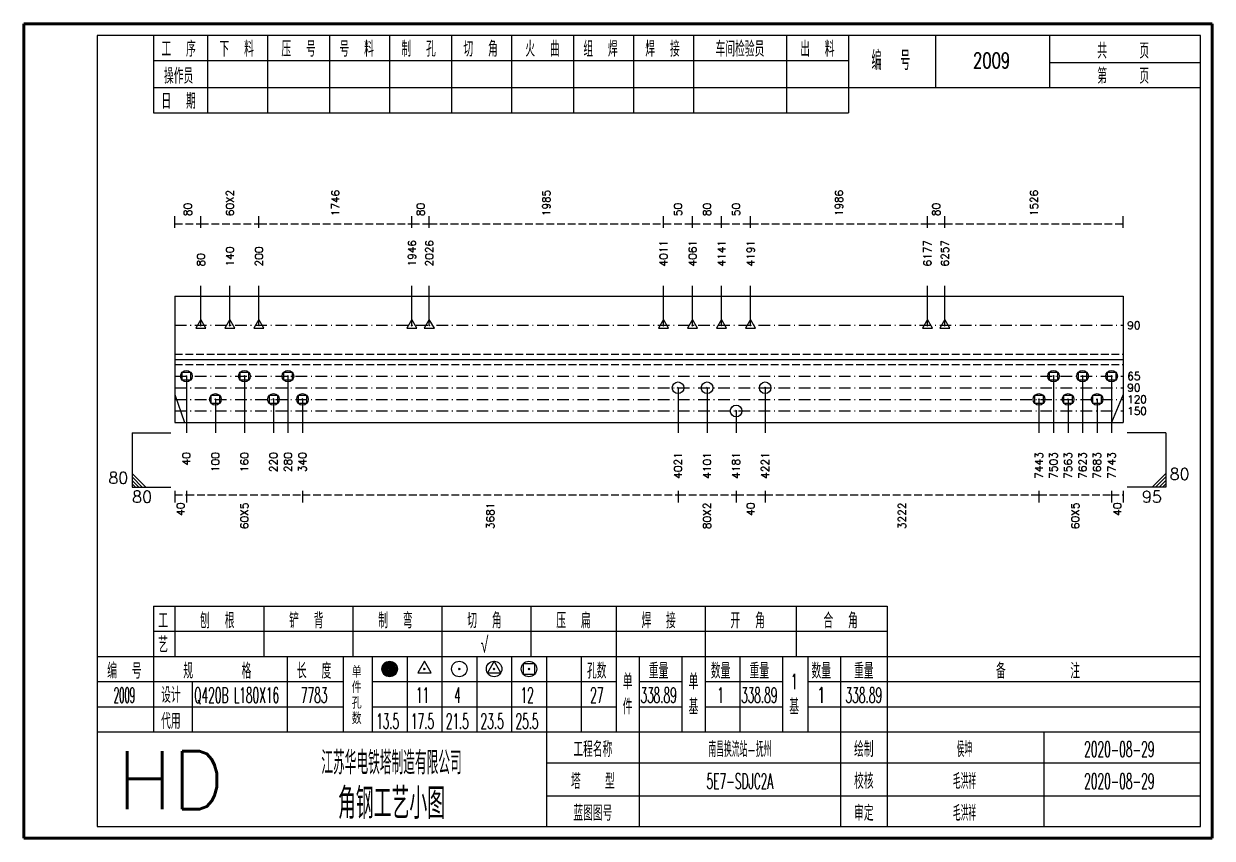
# Model space of a CAD drawing. Extents: x 0 to 5305, y 0 to 1513.
# Drawn here: x 1428 to 1735, y 1302.5 to 1513 of the extents above; entities that cross this region are included whole.
import ezdxf
from ezdxf.enums import TextEntityAlignment as Align

# ---------------------------------------------------------------- set-up
doc = ezdxf.new("R2010")
doc.units = 0
doc.header["$MEASUREMENT"] = 0
doc.linetypes.add('一点画线', pattern=[5.2, 3, -1, 0.2, -1])
doc.linetypes.add('虚线', pattern=[2.75, 2, -0.75])
doc.layers.get('0').update_dxf_attribs({"linetype": 'CONTINUOUS', "lineweight": 25})
doc.layers.add('1', color=7, linetype='CONTINUOUS', lineweight=25)
doc.layers.add('4', color=7, linetype='CONTINUOUS', lineweight=25)
doc.styles.get("Standard").update_dxf_attribs({"font": 'simplex.shx', "width": 0.7, "height": 3, "bigfont": 'gbhzfs.shx'})

msp = doc.modelspace()

# ---------------------------------------------------------------- linework, layer by layer
at = {"color": 8, "linetype": 'Continuous', "lineweight": 9}
for p, q in [((1467, 1460.25), (1467, 1463.25)), ((1473.75, 1460.25), (1473.75, 1463.25)), ((1473.75, 1460.25), (1473.75, 1463.25)), ((1488.75, 1460.25), (1488.75, 1463.25)), ((1488.75, 1460.25), (1488.75, 1463.25)), ((1528.26, 1460.25), (1528.26, 1463.25)), ((1528.26, 1460.25), (1528.26, 1463.25)), ((1532.76, 1460.25), (1532.76, 1463.25)), ((1532.76, 1460.25), (1532.76, 1463.25)), ((1593.26, 1460.25), (1593.26, 1463.25)), ((1593.26, 1460.25), (1593.26, 1463.25)), ((1600.76, 1460.25), (1600.76, 1463.25)), ((1600.76, 1460.25), (1600.76, 1463.25)), ((1608.26, 1460.25), (1608.26, 1463.25)), ((1608.26, 1460.25), (1608.26, 1463.25)), ((1615.76, 1460.25), (1615.76, 1463.25)), ((1615.76, 1460.25), (1615.76, 1463.25)), ((1661.44, 1460.25), (1661.44, 1463.25)), ((1661.44, 1460.25), (1661.44, 1463.25)), ((1665.94, 1460.25), (1665.94, 1463.25)), ((1665.94, 1460.25), (1665.94, 1463.25)), ((1712, 1460.25), (1712, 1463.25)), ((1467, 1392.25), (1467, 1389.25)), ((1470, 1392.25), (1470, 1389.25)), ((1470, 1392.25), (1470, 1389.25)), ((1500, 1392.25), (1500, 1389.25)), ((1500, 1392.25), (1500, 1389.25)), ((1597.01, 1392.25), (1597.01, 1389.25)), ((1597.01, 1392.25), (1597.01, 1389.25)), ((1612.01, 1392.25), (1612.01, 1389.25)), ((1612.01, 1392.25), (1612.01, 1389.25)), ((1619.51, 1392.25), (1619.51, 1389.25)), ((1619.51, 1392.25), (1619.51, 1389.25)), ((1690.25, 1392.25), (1690.25, 1389.25)), ((1690.25, 1392.25), (1690.25, 1389.25)), ((1709, 1392.25), (1709, 1389.25)), ((1709, 1392.25), (1709, 1389.25)), ((1712, 1392.25), (1712, 1389.25))]:
    msp.add_line(p, q, dxfattribs=at)
at = {"color": 8, "linetype": '虚线', "lineweight": 9}
for p, q in [((1467, 1461.25), (1473.75, 1461.25)), ((1473.75, 1461.25), (1488.75, 1461.25)), ((1488.75, 1461.25), (1528.26, 1461.25)), ((1528.26, 1461.25), (1532.76, 1461.25)), ((1532.76, 1461.25), (1593.26, 1461.25)), ((1593.26, 1461.25), (1600.76, 1461.25)), ((1600.76, 1461.25), (1608.26, 1461.25)), ((1608.26, 1461.25), (1615.76, 1461.25)), ((1615.76, 1461.25), (1661.44, 1461.25)), ((1661.44, 1461.25), (1665.94, 1461.25)), ((1665.94, 1461.25), (1712, 1461.25)), ((1467, 1391.25), (1470, 1391.25)), ((1470, 1391.25), (1500, 1391.25)), ((1500, 1391.25), (1597.01, 1391.25)), ((1597.01, 1391.25), (1612.01, 1391.25)), ((1612.01, 1391.25), (1619.51, 1391.25)), ((1619.51, 1391.25), (1690.25, 1391.25)), ((1690.25, 1391.25), (1709, 1391.25)), ((1709, 1391.25), (1712, 1391.25))]:
    msp.add_line(p, q, dxfattribs=at)
at = {"color": 7, "linetype": 'Continuous', "lineweight": 13}
for p, q in [((1473.75, 1435.08), (1473.75, 1445.25)), ((1481.25, 1435.08), (1481.25, 1445.25)), ((1488.75, 1435.08), (1488.75, 1445.25)), ((1528.26, 1435.08), (1528.26, 1445.25)), ((1532.76, 1435.08), (1532.76, 1445.25)), ((1593.26, 1435.08), (1593.26, 1445.25)), ((1600.76, 1435.08), (1600.76, 1445.25)), ((1608.26, 1435.08), (1608.26, 1445.25)), ((1615.76, 1435.08), (1615.76, 1445.25)), ((1661.44, 1435.08), (1661.44, 1445.25)), ((1665.94, 1435.08), (1665.94, 1445.25)), ((1473.75, 1436.58), (1472.45, 1434.33)), ((1472.45, 1434.33), (1475.05, 1434.33)), ((1473.6, 1434.93), (1473.9, 1435.23)), ((1473.9, 1434.93), (1473.6, 1435.23)), ((1475.05, 1434.33), (1473.75, 1436.58)), ((1481.25, 1436.58), (1479.95, 1434.33)), ((1479.95, 1434.33), (1482.55, 1434.33)), ((1481.1, 1434.93), (1481.4, 1435.23)), ((1481.4, 1434.93), (1481.1, 1435.23)), ((1482.55, 1434.33), (1481.25, 1436.58)), ((1488.75, 1436.58), (1487.45, 1434.33)), ((1487.45, 1434.33), (1490.05, 1434.33)), ((1488.6, 1434.93), (1488.9, 1435.23)), ((1488.9, 1434.93), (1488.6, 1435.23)), ((1490.05, 1434.33), (1488.75, 1436.58)), ((1528.26, 1436.58), (1526.96, 1434.33)), ((1526.96, 1434.33), (1529.56, 1434.33)), ((1528.11, 1434.93), (1528.41, 1435.23)), ((1528.41, 1434.93), (1528.11, 1435.23)), ((1529.56, 1434.33), (1528.26, 1436.58)), ((1532.76, 1436.58), (1531.46, 1434.33)), ((1531.46, 1434.33), (1534.06, 1434.33)), ((1532.61, 1434.93), (1532.91, 1435.23)), ((1532.91, 1434.93), (1532.61, 1435.23)), ((1534.06, 1434.33), (1532.76, 1436.58)), ((1593.26, 1436.58), (1591.96, 1434.33)), ((1591.96, 1434.33), (1594.56, 1434.33)), ((1593.11, 1434.93), (1593.41, 1435.23)), ((1593.41, 1434.93), (1593.11, 1435.23)), ((1594.56, 1434.33), (1593.26, 1436.58)), ((1600.76, 1436.58), (1599.46, 1434.33)), ((1599.46, 1434.33), (1602.06, 1434.33)), ((1600.61, 1434.93), (1600.91, 1435.23)), ((1600.91, 1434.93), (1600.61, 1435.23)), ((1602.06, 1434.33), (1600.76, 1436.58)), ((1608.26, 1436.58), (1606.96, 1434.33)), ((1606.96, 1434.33), (1609.56, 1434.33)), ((1608.11, 1434.93), (1608.41, 1435.23)), ((1608.41, 1434.93), (1608.11, 1435.23)), ((1609.56, 1434.33), (1608.26, 1436.58)), ((1615.76, 1436.58), (1614.46, 1434.33)), ((1614.46, 1434.33), (1617.06, 1434.33)), ((1615.61, 1434.93), (1615.91, 1435.23)), ((1615.91, 1434.93), (1615.61, 1435.23)), ((1617.06, 1434.33), (1615.76, 1436.58)), ((1661.44, 1436.58), (1660.15, 1434.33)), ((1660.15, 1434.33), (1662.74, 1434.33)), ((1661.29, 1434.93), (1661.59, 1435.23)), ((1661.59, 1434.93), (1661.29, 1435.23)), ((1662.74, 1434.33), (1661.44, 1436.58)), ((1665.94, 1436.58), (1664.65, 1434.33)), ((1664.65, 1434.33), (1667.24, 1434.33)), ((1665.79, 1434.93), (1666.09, 1435.23)), ((1666.09, 1434.93), (1665.79, 1435.23)), ((1667.24, 1434.33), (1665.94, 1436.58)), ((1470, 1421.92), (1470, 1407.25)), ((1485, 1421.92), (1485, 1407.25)), ((1496.25, 1421.92), (1496.25, 1407.25)), ((1694, 1421.92), (1694, 1407.25)), ((1701.5, 1421.92), (1701.5, 1407.25)), ((1709, 1421.92), (1709, 1407.25)), ((1597.01, 1418.92), (1597.01, 1407.25)), ((1604.51, 1418.92), (1604.51, 1407.25)), ((1619.51, 1418.92), (1619.51, 1407.25)), ((1467, 1417.18), (1469.52, 1409.92)), ((1477.5, 1415.92), (1477.5, 1407.25)), ((1492.5, 1415.92), (1492.5, 1407.25)), ((1500, 1415.92), (1500, 1407.25)), ((1690.25, 1415.92), (1690.25, 1407.25)), ((1697.75, 1415.92), (1697.75, 1407.25)), ((1705.25, 1415.92), (1705.25, 1407.25)), ((1712, 1417.18), (1709.01, 1409.92)), ((1612.01, 1412.92), (1612.01, 1407.25)), ((1456, 1407.25), (1466, 1407.25)), ((1456, 1407.25), (1456, 1393.25)), ((1723, 1407.25), (1713, 1407.25)), ((1723, 1407.25), (1723, 1393.25)), ((1459.5, 1393.25), (1456, 1396.75)), ((1458.62, 1393.25), (1456, 1395.88)), ((1457.75, 1393.25), (1456, 1395)), ((1456.88, 1393.25), (1456, 1394.12)), ((1719.5, 1393.25), (1723, 1396.75)), ((1720.38, 1393.25), (1723, 1395.88)), ((1721.25, 1393.25), (1723, 1395)), ((1722.12, 1393.25), (1723, 1394.12)), ((1456, 1393.25), (1466, 1393.25)), ((1723, 1393.25), (1713, 1393.25))]:
    msp.add_line(p, q, dxfattribs=at)
at = {"color": 7, "linetype": 'Continuous', "lineweight": 18}
for p, q in [((1467, 1442.58), (1467, 1409.92)), ((1467, 1442.58), (1712, 1442.58)), ((1712, 1442.58), (1712, 1409.92)), ((1467, 1426.25), (1712, 1426.25))]:
    msp.add_line(p, q, dxfattribs=at)
at = {"color": 3, "linetype": '一点画线', "lineweight": 13}
for p, q in [((1467, 1435.08), (1712, 1435.08)), ((1467, 1421.92), (1712, 1421.92)), ((1467, 1418.92), (1712, 1418.92)), ((1467, 1415.92), (1712, 1415.92)), ((1467, 1412.92), (1712, 1412.92))]:
    msp.add_line(p, q, dxfattribs=at)
at = {"color": 1, "linetype": '虚线', "lineweight": 18}
for p, q in [((1467, 1427.58), (1712, 1427.58)), ((1467, 1424.92), (1712, 1424.92))]:
    msp.add_line(p, q, dxfattribs=at)
at = {"layer": '1', "color": 7, "linetype": 'Continuous', "lineweight": 13}
for p, q in [((1468.94, 1420.86), (1468.94, 1422.98)), ((1468.94, 1422.98), (1471.06, 1422.98)), ((1469.85, 1421.77), (1470.15, 1422.07)), ((1470.15, 1421.77), (1469.85, 1422.07)), ((1471.06, 1422.98), (1471.06, 1420.86)), ((1483.94, 1420.86), (1483.94, 1422.98)), ((1483.94, 1422.98), (1486.06, 1422.98)), ((1484.85, 1421.77), (1485.15, 1422.07)), ((1485.15, 1421.77), (1484.85, 1422.07)), ((1486.06, 1422.98), (1486.06, 1420.86)), ((1495.19, 1420.86), (1495.19, 1422.98)), ((1495.19, 1422.98), (1497.31, 1422.98)), ((1496.1, 1421.77), (1496.4, 1422.07)), ((1496.4, 1421.77), (1496.1, 1422.07)), ((1497.31, 1422.98), (1497.31, 1420.86)), ((1692.94, 1420.86), (1692.94, 1422.98)), ((1692.94, 1422.98), (1695.06, 1422.98)), ((1693.85, 1421.77), (1694.15, 1422.07)), ((1694.15, 1421.77), (1693.85, 1422.07)), ((1695.06, 1422.98), (1695.06, 1420.86)), ((1700.44, 1420.86), (1700.44, 1422.98)), ((1700.44, 1422.98), (1702.56, 1422.98)), ((1701.35, 1421.77), (1701.65, 1422.07)), ((1701.65, 1421.77), (1701.35, 1422.07)), ((1702.56, 1422.98), (1702.56, 1420.86)), ((1707.94, 1420.86), (1707.94, 1422.98)), ((1707.94, 1422.98), (1710.06, 1422.98)), ((1708.85, 1421.77), (1709.15, 1422.07)), ((1709.15, 1421.77), (1708.85, 1422.07)), ((1710.06, 1422.98), (1710.06, 1420.86)), ((1471.06, 1420.86), (1468.94, 1420.86)), ((1486.06, 1420.86), (1483.94, 1420.86)), ((1497.31, 1420.86), (1495.19, 1420.86)), ((1596.86, 1418.77), (1597.16, 1419.07)), ((1597.16, 1418.77), (1596.86, 1419.07)), ((1604.36, 1418.77), (1604.66, 1419.07)), ((1604.66, 1418.77), (1604.36, 1419.07)), ((1619.36, 1418.77), (1619.66, 1419.07)), ((1619.66, 1418.77), (1619.36, 1419.07)), ((1695.06, 1420.86), (1692.94, 1420.86)), ((1702.56, 1420.86), (1700.44, 1420.86)), ((1710.06, 1420.86), (1707.94, 1420.86)), ((1476.44, 1414.86), (1476.44, 1416.98)), ((1476.44, 1416.98), (1478.56, 1416.98)), ((1477.35, 1415.77), (1477.65, 1416.07)), ((1477.65, 1415.77), (1477.35, 1416.07)), ((1478.56, 1416.98), (1478.56, 1414.86)), ((1491.44, 1414.86), (1491.44, 1416.98)), ((1491.44, 1416.98), (1493.56, 1416.98)), ((1492.35, 1415.77), (1492.65, 1416.07)), ((1492.65, 1415.77), (1492.35, 1416.07)), ((1493.56, 1416.98), (1493.56, 1414.86)), ((1498.94, 1414.86), (1498.94, 1416.98)), ((1498.94, 1416.98), (1501.06, 1416.98)), ((1499.85, 1415.77), (1500.15, 1416.07)), ((1500.15, 1415.77), (1499.85, 1416.07)), ((1501.06, 1416.98), (1501.06, 1414.86)), ((1689.19, 1414.86), (1689.19, 1416.98)), ((1689.19, 1416.98), (1691.31, 1416.98)), ((1690.1, 1415.77), (1690.4, 1416.07)), ((1690.4, 1415.77), (1690.1, 1416.07)), ((1691.31, 1416.98), (1691.31, 1414.86)), ((1696.69, 1414.86), (1696.69, 1416.98)), ((1696.69, 1416.98), (1698.81, 1416.98)), ((1697.6, 1415.77), (1697.9, 1416.07)), ((1697.9, 1415.77), (1697.6, 1416.07)), ((1698.81, 1416.98), (1698.81, 1414.86)), ((1704.19, 1414.86), (1704.19, 1416.98)), ((1704.19, 1416.98), (1706.31, 1416.98)), ((1705.1, 1415.77), (1705.4, 1416.07)), ((1705.4, 1415.77), (1705.1, 1416.07)), ((1706.31, 1416.98), (1706.31, 1414.86)), ((1478.56, 1414.86), (1476.44, 1414.86)), ((1493.56, 1414.86), (1491.44, 1414.86)), ((1501.06, 1414.86), (1498.94, 1414.86)), ((1611.86, 1412.77), (1612.16, 1413.07)), ((1612.16, 1412.77), (1611.86, 1413.07)), ((1691.31, 1414.86), (1689.19, 1414.86)), ((1698.81, 1414.86), (1696.69, 1414.86)), ((1706.31, 1414.86), (1704.19, 1414.86))]:
    msp.add_line(p, q, dxfattribs=at)
at = {"layer": '1', "color": 7, "linetype": 'Continuous', "lineweight": 18}
msp.add_line((1467, 1409.92), (1712, 1409.92), dxfattribs=at)
at = {"layer": '1', "color": 7, "linetype": 'Continuous', "lineweight": 13}
for centre in [(1470, 1421.92), (1485, 1421.92), (1496.25, 1421.92), (1694, 1421.92), (1701.5, 1421.92), (1709, 1421.92), (1597.01, 1418.92), (1604.51, 1418.92), (1619.51, 1418.92), (1477.5, 1415.92), (1492.5, 1415.92), (1500, 1415.92), (1690.25, 1415.92), (1697.75, 1415.92), (1705.25, 1415.92), (1612.01, 1412.92)]:
    msp.add_circle(centre, 1.5, dxfattribs=at)
at = {"layer": '4', "color": 1, "linetype": 'Continuous', "lineweight": 50}
for p, q in [((1735, 1513), (1428, 1513)), ((1428, 1513), (1428, 1302.5)), ((1735, 1302.5), (1735, 1513)), ((1428, 1302.5), (1735, 1302.5))]:
    msp.add_line(p, q, dxfattribs=at)
at = {"layer": '4', "color": 1, "linetype": 'Continuous', "lineweight": 18}
for p, q in [((1732, 1510), (1447, 1510)), ((1447, 1510), (1447, 1305.5)), ((1461.5, 1510), (1461.5, 1490)), ((1475.5, 1510), (1475.5, 1490)), ((1491, 1510), (1491, 1490)), ((1507, 1510), (1507, 1490)), ((1522.5, 1510), (1522.5, 1490)), ((1538.5, 1510), (1538.5, 1490)), ((1554, 1510), (1554, 1490)), ((1570, 1510), (1570, 1490)), ((1585.5, 1510), (1585.5, 1490)), ((1601, 1510), (1601, 1490)), ((1625, 1510), (1625, 1490)), ((1641, 1510), (1641, 1490)), ((1663.5, 1510), (1663.5, 1496.5)), ((1693, 1510), (1693, 1496.5)), ((1732, 1305.5), (1732, 1510)), ((1461.5, 1503.5), (1641, 1503.5)), ((1693, 1503), (1732, 1503)), ((1461.5, 1496.5), (1732, 1496.5)), ((1461.5, 1490), (1641, 1490)), ((1461.5, 1362.5), (1651, 1362.5)), ((1461.5, 1362.5), (1461.5, 1349.5)), ((1467, 1362.5), (1467, 1349.5)), ((1490, 1362.5), (1490, 1349.5)), ((1513, 1362.5), (1513, 1349.5)), ((1536, 1362.5), (1536, 1349.5)), ((1559, 1362.5), (1559, 1349.5)), ((1581, 1362.5), (1581, 1349.5)), ((1604, 1362.5), (1604, 1349.5)), ((1627.5, 1362.5), (1627.5, 1349.5)), ((1651, 1362.5), (1651, 1349.5)), ((1461.5, 1356), (1651, 1356)), ((1447, 1349.5), (1732, 1349.5)), ((1461.5, 1349.5), (1461.5, 1330)), ((1496, 1349.5), (1496, 1330)), ((1510.5, 1349.5), (1510.5, 1330)), ((1518, 1349.5), (1518, 1330)), ((1527, 1349.5), (1527, 1330)), ((1536, 1349.5), (1536, 1330)), ((1545, 1349.5), (1545, 1330)), ((1554, 1349.5), (1554, 1330)), ((1563, 1349.5), (1563, 1330)), ((1572, 1349.5), (1572, 1330)), ((1581, 1349.5), (1581, 1330)), ((1587, 1349.5), (1587, 1330)), ((1598, 1349.5), (1598, 1330)), ((1604, 1349.5), (1604, 1330)), ((1613, 1349.5), (1613, 1330)), ((1624, 1349.5), (1624, 1330)), ((1630.5, 1349.5), (1630.5, 1330)), ((1639, 1349.5), (1639, 1330)), ((1651, 1349.5), (1651, 1330)), ((1447, 1343), (1510.5, 1343)), ((1471.5, 1343), (1471.5, 1330)), ((1518, 1343), (1581, 1343)), ((1587, 1343), (1598, 1343)), ((1604, 1343), (1624, 1343)), ((1630.5, 1343), (1732, 1343)), ((1447, 1336.5), (1510.5, 1336.5)), ((1518, 1336.5), (1581, 1336.5)), ((1587, 1336.5), (1598, 1336.5)), ((1604, 1336.5), (1624, 1336.5)), ((1630.5, 1336.5), (1732, 1336.5)), ((1447, 1330), (1732, 1330)), ((1563, 1330), (1563, 1305.5)), ((1587, 1330), (1587, 1305.5)), ((1639, 1330), (1639, 1305.5)), ((1651, 1330), (1651, 1305.5)), ((1691.5, 1330), (1691.5, 1305.5)), ((1563, 1322), (1732, 1322)), ((1563, 1313.5), (1732, 1313.5)), ((1447, 1305.5), (1732, 1305.5))]:
    msp.add_line(p, q, dxfattribs=at)
at = {"layer": '4', "color": 7, "linetype": 'Continuous', "lineweight": 13}
for p, q in [((1531.5, 1348.25), (1529.77, 1345.25)), ((1533.23, 1345.25), (1531.5, 1348.25)), ((1549.5, 1348.25), (1547.77, 1345.25)), ((1551.23, 1345.25), (1549.5, 1348.25)), ((1529.77, 1345.25), (1533.23, 1345.25)), ((1531.3, 1346.05), (1531.7, 1346.45)), ((1531.7, 1346.05), (1531.3, 1346.45)), ((1540.3, 1346.05), (1540.7, 1346.45)), ((1540.7, 1346.05), (1540.3, 1346.45)), ((1547.77, 1345.25), (1551.23, 1345.25)), ((1549.3, 1346.05), (1549.7, 1346.45)), ((1549.7, 1346.05), (1549.3, 1346.45)), ((1557.09, 1344.84), (1557.09, 1347.66)), ((1557.09, 1347.66), (1559.91, 1347.66)), ((1559.91, 1344.84), (1557.09, 1344.84)), ((1558.3, 1346.05), (1558.7, 1346.45)), ((1558.7, 1346.05), (1558.3, 1346.45)), ((1559.91, 1347.66), (1559.91, 1344.84))]:
    msp.add_line(p, q, dxfattribs=at)
for centre, radius in [((1522.5, 1346.25), 2), ((1522.5, 1346.25), 1.8), ((1522.5, 1346.25), 1.6), ((1540.5, 1346.25), 2), ((1549.5, 1346.25), 2), ((1558.5, 1346.25), 2), ((1522.5, 1346.25), 1.4), ((1522.5, 1346.25), 1.2), ((1522.5, 1346.25), 1), ((1522.5, 1346.25), 0.8), ((1522.5, 1346.25), 0.6), ((1522.5, 1346.25), 0.4), ((1522.5, 1346.25), 0.2)]:
    msp.add_circle(centre, radius, dxfattribs=at)

# ---------------------------------------------------------------- texts
at = {"color": 8, "linetype": 'Continuous', "lineweight": 9}
for s, p in [('60X2', (1481.25, 1463.25)), ('1746', (1508.5, 1463.25)), ('1985', (1563.01, 1463.25)), ('1986', (1638.6, 1463.25)), ('1526', (1688.97, 1463.25)), ('80', (1470.38, 1463.25)), ('80', (1530.51, 1463.25)), ('50', (1597.01, 1463.25)), ('80', (1604.51, 1463.25)), ('50', (1612.01, 1463.25)), ('80', (1663.69, 1463.25))]:
    msp.add_text(s, height=2, rotation=90, dxfattribs=at).set_placement(p, align=Align.MIDDLE_LEFT)
at = {"color": 7, "linetype": 'Continuous', "lineweight": 13}
for s, p in [('1946', (1528.26, 1450.25)), ('2026', (1532.76, 1450.25)), ('4011', (1593.26, 1450.25)), ('4061', (1600.76, 1450.25)), ('4141', (1608.26, 1450.25)), ('4191', (1615.76, 1450.25)), ('6177', (1661.44, 1450.25)), ('6257', (1665.94, 1450.25)), ('80', (1473.75, 1450.25)), ('140', (1481.25, 1450.25)), ('200', (1488.75, 1450.25))]:
    msp.add_text(s, height=2, rotation=90, dxfattribs=at).set_placement(p, align=Align.MIDDLE_LEFT)
for s, p in [('90', (1713, 1435.08)), ('65', (1713, 1421.92)), ('90', (1713, 1418.92)), ('120', (1713, 1415.92)), ('150', (1713, 1412.92))]:
    msp.add_text(s, height=2, dxfattribs=at).set_placement(p, align=Align.MIDDLE_LEFT)
msp.add_text('80', height=3, dxfattribs=at).set_placement((1455, 1393.25), align=Align.BOTTOM_RIGHT)
msp.add_text('80', height=3, dxfattribs=at).set_placement((1724, 1394.25), align=Align.BOTTOM_LEFT)
msp.add_text('80', height=3, dxfattribs=at).set_placement((1456, 1392.25), align=Align.TOP_LEFT)
msp.add_text('95', height=3, dxfattribs=at).set_placement((1722, 1392.25), align=Align.TOP_RIGHT)
at = {"color": 8, "linetype": 'Continuous', "lineweight": 9}
for s, p in [('40', (1468.5, 1389.25)), ('60X5', (1485, 1389.25)), ('3681', (1548.51, 1389.25)), ('80X2', (1604.51, 1389.25)), ('40', (1615.76, 1389.25)), ('3222', (1654.88, 1389.25)), ('60X5', (1699.62, 1389.25)), ('40', (1710.5, 1389.25))]:
    msp.add_text(s, height=2, rotation=90, dxfattribs=at).set_placement(p, align=Align.MIDDLE_RIGHT)
at = {"layer": '1', "color": 7, "linetype": 'Continuous', "lineweight": 13}
for s, p in [('40', (1470, 1402.25)), ('100', (1477.5, 1402.25)), ('160', (1485, 1402.25)), ('220', (1492.5, 1402.25)), ('280', (1496.25, 1402.25)), ('340', (1500, 1402.25)), ('4021', (1597.01, 1402.25)), ('4101', (1604.51, 1402.25)), ('4181', (1612.01, 1402.25)), ('4221', (1619.51, 1402.25)), ('7443', (1690.25, 1402.25)), ('7503', (1694, 1402.25)), ('7563', (1697.75, 1402.25)), ('7623', (1701.5, 1402.25)), ('7683', (1705.25, 1402.25)), ('7743', (1709, 1402.25))]:
    msp.add_text(s, height=2, rotation=90, dxfattribs=at).set_placement(p, align=Align.MIDDLE_RIGHT)
at = {"layer": '4', "color": 1, "linetype": 'Continuous', "lineweight": 13}
for s, height, width, p in [('工  序', 4, 0.7, (1468, 1506.5)), ('下  料', 4, 0.7, (1483, 1506.5)), ('压  号', 4, 0.7, (1499, 1506.5)), ('号  料', 4, 0.7, (1514, 1506.5)), ('制  孔', 4, 0.7, (1530, 1506.5)), ('切  角', 4, 0.7, (1546, 1506.5)), ('火  曲', 4, 0.7, (1562, 1506.5)), ('组  焊', 4, 0.7, (1577, 1506.5)), ('焊  接', 4, 0.7, (1593, 1506.5)), ('车间检验员', 4, 0.7, (1613, 1506.5)), ('出  料', 4, 0.7, (1633, 1506.5)), ('共    页', 4, 0.7, (1712, 1506)), ('编  号', 5, 0.7, (1652, 1503.5)), ('2009', 4, 0.7, (1678, 1503.5)), ('操作员', 4, 0.7, (1468, 1499.5)), ('第    页', 4, 0.7, (1712, 1499.5)), ('日  期', 4, 0.7, (1468, 1493)), ('工', 4, 0.7, (1464, 1358.75)), ('刨  根', 4, 0.7, (1478, 1358.75)), ('铲  背', 4, 0.7, (1501, 1358.75)), ('制  弯', 4, 0.7, (1524, 1358.75)), ('切  角', 4, 0.7, (1547, 1358.75)), ('压  扁', 4, 0.7, (1570, 1358.75)), ('焊  接', 4, 0.7, (1592, 1358.75)), ('开  角', 4, 0.7, (1615, 1358.75)), ('合  角', 4, 0.7, (1639, 1358.75)), ('艺', 4, 0.7, (1464, 1352.5)), ('√', 4, 0.7, (1547, 1352.5)), ('编  号', 4, 0.7, (1454, 1345.75)), ('规      格', 4, 0.7, (1478, 1345.75)), ('长  度', 4, 0.7, (1503, 1345.75)), ('孔数', 4, 0.7, (1576, 1345.75)), ('重量', 4, 0.7, (1592, 1345.75)), ('数量', 4, 0.7, (1608, 1345.75)), ('重量', 4, 0.7, (1618, 1345.75)), ('数量', 4, 0.7, (1634, 1345.75)), ('重量', 4, 0.7, (1645, 1345.75)), ('备        注', 4, 0.7, (1690, 1345.75)), ('单', 4, 0.7, (1584, 1343)), ('单', 4, 0.7, (1601, 1343)), ('1', 4, 0.5, (1627, 1343)), ('设计', 4, 0.7, (1466, 1339.5)), ('2009', 4, 0.4, (1454, 1339.5)), ('Q420B L180X16', 4, 0.5, (1483, 1339.5)), ('7783', 4, 0.5, (1503, 1339.5)), ('11', 4, 0.5, (1531, 1339.5)), ('4', 4, 0.5, (1540, 1339.5)), ('12', 4, 0.5, (1558, 1339.5)), ('27', 4, 0.5, (1576, 1339.5)), ('件', 4, 0.7, (1584, 1336.5)), ('338.89', 4, 0.5, (1592, 1339.5)), ('基', 4, 0.7, (1601, 1336.5)), ('1', 4, 0.5, (1608, 1339.5)), ('338.89', 4, 0.5, (1618, 1339.5)), ('基', 4, 0.7, (1627, 1336.5)), ('1', 4, 0.7, (1634, 1339.5)), ('338.89', 4, 0.5, (1645, 1339.5)), ('代用', 4, 0.7, (1466, 1332.75)), ('13.5', 4, 0.5, (1522, 1332.75)), ('17.5', 4, 0.5, (1531, 1332.75)), ('21.5', 4, 0.5, (1540, 1332.75)), ('23.5', 4, 0.5, (1549, 1332.75)), ('25.5', 4, 0.5, (1558, 1332.75)), ('工程名称', 4, 0.7, (1575, 1325.5)), ('南昌换流站-抚州', 4, 0.5, (1613, 1325.5)), ('绘制', 4, 0.7, (1645, 1325.5)), ('侯坤', 4, 0.5, (1671, 1325.5)), ('2020-08-29', 4, 0.5, (1711, 1325.5)), ('江苏华电铁塔制造有限公司', 6, 0.7, (1523, 1322)), ('塔   型', 4, 0.7, (1575, 1317.25)), ('5E7-SDJC2A', 4, 0.5, (1613, 1317.25)), ('校核', 4, 0.7, (1645, 1317.25)), ('毛洪祥', 4, 0.5, (1671, 1317.25)), ('2020-08-29', 4, 0.5, (1711, 1317.25)), ('角钢工艺小图', 8, 0.8, (1523, 1311.5)), ('蓝图图号', 4, 0.7, (1575, 1309)), ('审定', 4, 0.7, (1645, 1309)), ('毛洪祥', 4, 0.5, (1671, 1309))]:
    msp.add_text(s, height=height, dxfattribs=dict(at, width=width)).set_placement(p, align=Align.MIDDLE_CENTER)
for s, height, p in [('单', 3, (1514, 1345.5)), ('件', 3, (1514, 1341.5)), ('孔', 3, (1514, 1337.5)), ('数', 3, (1514, 1333.5)), ('HD', 15, (1466, 1317.5))]:
    msp.add_text(s, height=height, dxfattribs=at).set_placement(p, align=Align.MIDDLE_CENTER)

doc.saveas('drawing.dxf')
